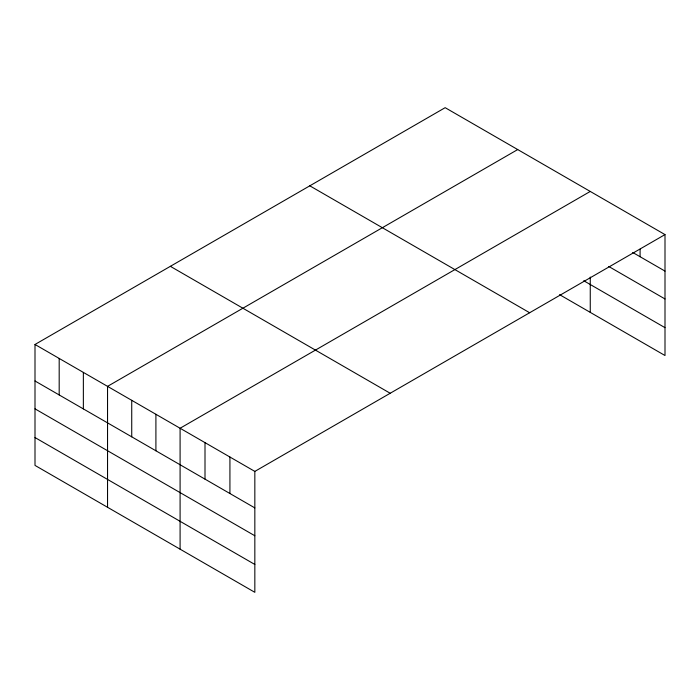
<?xml version="1.0" encoding="UTF-8"?>
<svg xmlns="http://www.w3.org/2000/svg" width="700" height="700" viewBox="0 0 700 700"><rect width="100%" height="100%" fill="white"/><g stroke="black" fill="none" stroke-linecap="round" stroke-linejoin="round"><path stroke-width="1.05" d="M665 234.596L445.165 107.678L35 344.479L35 465.404L254.835 592.322L254.835 471.406L665 234.596L665 355.521L559.562 294.648M517.711 149.564L107.546 386.365L107.546 507.29M590.258 191.441L180.093 428.251L180.093 549.168M632.704 252.455L665 271.101M608.711 266.455L665 298.961M583.747 280.744L665 327.661M309.811 185.824L529.646 312.743M170.354 266.332L390.189 393.26M35 344.479L254.835 471.406M35 380.984L254.835 507.903M35 408.844L254.835 535.762M35 437.544L254.835 564.462M640.089 249.2L640.089 256.716M590.258 277.069L590.258 312.366M229.924 457.021L229.924 493.517M205.004 442.636L205.004 479.133M155.907 414.286L155.907 450.791M131.731 400.33L131.731 436.826M83.361 372.409L83.361 408.905M59.185 358.444L59.185 394.949"/></g></svg>
